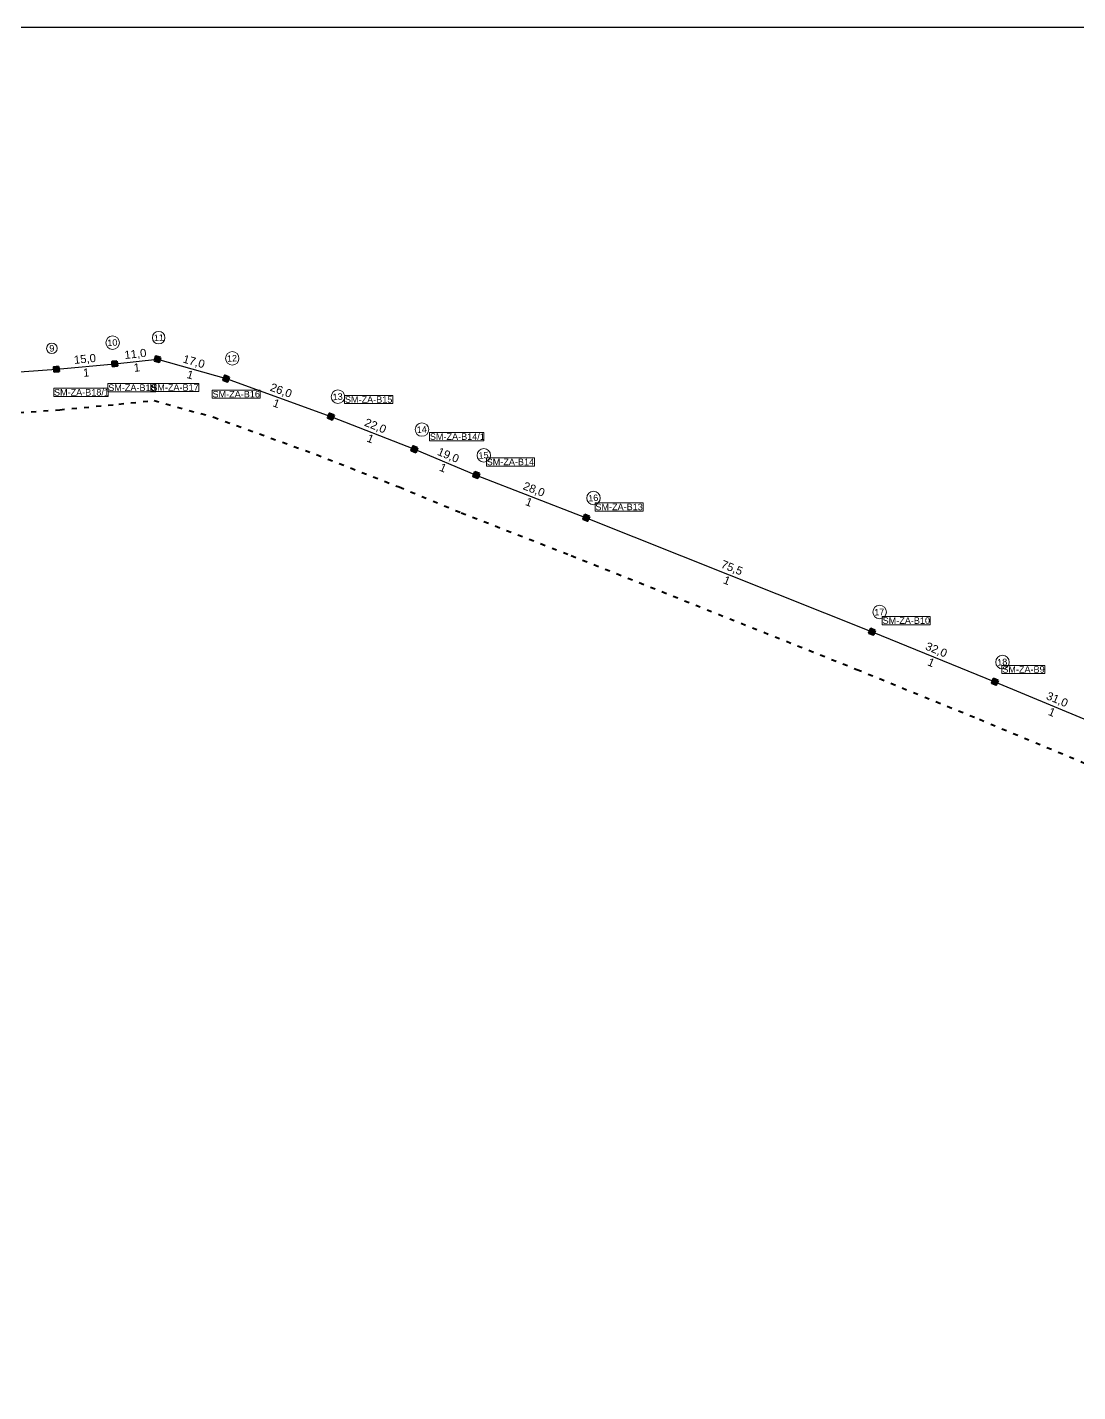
# Model space of a CAD drawing. Header units: metres. Extents: x 7507029 to 7511888, y 5795317 to 5797228.
# Drawn here: x 7507260.9 to 7507519.5, y 5795653.2 to 5795988.9 of the extents above; entities that cross this region are included whole.
import ezdxf

# ---------------------------------------------------------------- set-up
doc = ezdxf.new("R2010")
doc.units = ezdxf.units.M
doc.linetypes.add('ACAD_ISO03W100', pattern=[30, 12, -18])
for name, color, linetype, lineweight in [('_liczba', 7, 'Continuous', 20), ('kanalizacja instniejaca', 7, 'Continuous', 40), ('l. porządkowa studni', 7, 'Continuous', 20), ('Nazwa studni', 7, 'Continuous', 20), ('wymiary', 7, 'Continuous', 20), ('Światłowód', 30, 'ACAD_ISO03W100', 40)]:
    doc.layers.add(name, color=color, linetype=linetype, lineweight=lineweight)
doc.styles.get("Standard").update_dxf_attribs({"font": 'arial.ttf'})
doc.dimstyles.new('długości', dxfattribs={"dimtxt": 2, "dimasz": 0.18, "dimexe": 0.18, "dimexo": 0.0625, "dimgap": 0.5, "dimtad": 1, "dimdec": 0, "dimzin": 0, "dimdsep": 46, "dimtxsty": 'Standard', "dimblk": 'NONE', "dimcen": 0.09, "dimse1": 1, "dimse2": 1, "dimsd1": 1, "dimsd2": 1, "dimclrt": 256, "dimadec": 0, "dimazin": 0, "dimtfac": 1, "dimtdec": 0, "dimtofl": 0, "dimtmove": 1, "dimatfit": 3, "dimfxl": 1, "dimtfill": 1, "dimtolj": 1, "dimtzin": 0, "dimarcsym": 0})
doc.dimstyles.new('liczba kanałów', dxfattribs={"dimtxt": 2, "dimasz": 0.18, "dimexe": 0.18, "dimexo": 0.0625, "dimgap": 0.5, "dimtad": 4, "dimdec": 0, "dimzin": 0, "dimdsep": 46, "dimtxsty": 'Standard', "dimblk": 'NONE', "dimcen": 0.09, "dimse1": 1, "dimse2": 1, "dimsd1": 1, "dimsd2": 1, "dimclrt": 7, "dimadec": 0, "dimazin": 0, "dimtfac": 1, "dimtdec": 0, "dimtofl": 0, "dimtmove": 1, "dimatfit": 3, "dimfxl": 1, "dimtfill": 1, "dimtolj": 1, "dimtzin": 0, "dimarcsym": 0})
picture_1 = doc.add_image_def('image1.jpg', size_in_pixel=(9042, 7042))

# ---------------------------------------------------------------- blocks, each defined once
blk = doc.blocks.new('studnia')
at = {"layer": 'kanalizacja instniejaca', "lineweight": 70}
blk.add_lwpolyline([(0.6, 0.6), (0.6, -0.6), (-0.6, -0.6), (-0.6, 0.6), (0.6, 0.6)], dxfattribs=at)
at = {"layer": 'kanalizacja instniejaca', "lineweight": 100}
for points in [[(-0.6, 0.6), (0.6, -0.6)], [(-0.6, -0.6), (0.6, 0.6)]]:
    blk.add_lwpolyline(points, dxfattribs=at)
blk = doc.blocks.new('*D11')
at = {"layer": 'Defpoints', "color": 0, "transparency": 16777216}
for p in [(7507242.91, 5795903.02), (7507268.05, 5795904.79), (7507268.05, 5795904.79)]:
    blk.add_point(p, dxfattribs=at)
at = {"layer": 'wymiary', "transparency": 16777216, "insert": (7507255.36, 5795905.6), "char_height": 2, "attachment_point": 5, "rotation": 4.0135, "bg_fill": 3, "box_fill_scale": 1.1, "bg_fill_color": 9, "bg_fill_true_color": 13158600, "bg_fill_transparency": 0}
blk.add_mtext('\\A1;26,0', dxfattribs=at)
blk = doc.blocks.new('_None')
blk = doc.blocks.new('*D12')
at = {"layer": 'Defpoints', "color": 0, "transparency": 16777216}
for p in [(7507282.41, 5795906.14), (7507282.41, 5795906.14), (7507268.05, 5795904.79)]:
    blk.add_point(p, dxfattribs=at)
at = {"layer": 'wymiary', "transparency": 16777216, "insert": (7507275.07, 5795907.16), "char_height": 2, "attachment_point": 5, "rotation": 5.3825, "bg_fill": 3, "box_fill_scale": 1.1, "bg_fill_color": 9, "bg_fill_true_color": 13158600, "bg_fill_transparency": 0}
blk.add_mtext('\\A1;15,0', dxfattribs=at)
blk = doc.blocks.new('*D13')
at = {"layer": 'Defpoints', "color": 0, "transparency": 16777216}
for p in [(7507282.41, 5795906.14), (7507292.95, 5795907.27), (7507292.95, 5795907.27)]:
    blk.add_point(p, dxfattribs=at)
at = {"layer": 'wymiary', "transparency": 16777216, "insert": (7507287.5, 5795908.4), "char_height": 2, "attachment_point": 5, "rotation": 6.1108, "bg_fill": 3, "box_fill_scale": 1.1, "bg_fill_color": 9, "bg_fill_true_color": 13158600, "bg_fill_transparency": 0}
blk.add_mtext('\\A1;11,0', dxfattribs=at)
blk = doc.blocks.new('*D14')
at = {"layer": 'Defpoints', "color": 0, "transparency": 16777216}
for p in [(7507292.95, 5795907.27), (7507309.85, 5795902.49), (7507309.85, 5795902.49)]:
    blk.add_point(p, dxfattribs=at)
at = {"layer": 'wymiary', "transparency": 16777216, "insert": (7507301.86, 5795906.52), "char_height": 2, "attachment_point": 5, "rotation": 344.2097, "bg_fill": 3, "box_fill_scale": 1.1, "bg_fill_color": 9, "bg_fill_true_color": 13158600, "bg_fill_transparency": 0}
blk.add_mtext('\\A1;17,0', dxfattribs=at)
blk = doc.blocks.new('*D15')
at = {"layer": 'Defpoints', "color": 0, "transparency": 16777216}
for p in [(7507309.85, 5795902.49), (7507335.62, 5795893.14), (7507335.62, 5795893.14)]:
    blk.add_point(p, dxfattribs=at)
at = {"layer": 'wymiary', "transparency": 16777216, "insert": (7507323.31, 5795899.41), "char_height": 2, "attachment_point": 5, "rotation": 340.0513, "bg_fill": 3, "box_fill_scale": 1.1, "bg_fill_color": 9, "bg_fill_true_color": 13158600, "bg_fill_transparency": 0}
blk.add_mtext('\\A1;26,0', dxfattribs=at)
blk = doc.blocks.new('*D16')
at = {"layer": 'Defpoints', "color": 0, "transparency": 16777216}
for p in [(7507335.62, 5795893.14), (7507356.21, 5795885.09), (7507356.21, 5795885.09)]:
    blk.add_point(p, dxfattribs=at)
at = {"layer": 'wymiary', "transparency": 16777216, "insert": (7507346.54, 5795890.7), "char_height": 2, "attachment_point": 5, "rotation": 338.6528, "bg_fill": 3, "box_fill_scale": 1.1, "bg_fill_color": 9, "bg_fill_true_color": 13158600, "bg_fill_transparency": 0}
blk.add_mtext('\\A1;22,0', dxfattribs=at)
blk = doc.blocks.new('*D17')
at = {"layer": 'Defpoints', "color": 0, "transparency": 16777216}
for p in [(7507356.21, 5795885.09), (7507371.44, 5795878.76), (7507371.44, 5795878.76)]:
    blk.add_point(p, dxfattribs=at)
at = {"layer": 'wymiary', "transparency": 16777216, "insert": (7507364.48, 5795883.49), "char_height": 2, "attachment_point": 5, "rotation": 337.427, "bg_fill": 3, "box_fill_scale": 1.1, "bg_fill_color": 9, "bg_fill_true_color": 13158600, "bg_fill_transparency": 0}
blk.add_mtext('\\A1;19,0', dxfattribs=at)
blk = doc.blocks.new('*D18')
at = {"layer": 'Defpoints', "color": 0, "transparency": 16777216}
for p in [(7507371.44, 5795878.76), (7507398.5, 5795868.24), (7507398.5, 5795868.24)]:
    blk.add_point(p, dxfattribs=at)
at = {"layer": 'wymiary', "transparency": 16777216, "insert": (7507385.59, 5795875.09), "char_height": 2, "attachment_point": 5, "rotation": 338.7638, "bg_fill": 3, "box_fill_scale": 1.1, "bg_fill_color": 9, "bg_fill_true_color": 13158600, "bg_fill_transparency": 0}
blk.add_mtext('\\A1;28,0', dxfattribs=at)
blk = doc.blocks.new('*D19')
at = {"layer": 'Defpoints', "color": 0, "transparency": 16777216}
for p in [(7507398.5, 5795868.24), (7507468.91, 5795840.18), (7507468.91, 5795840.18)]:
    blk.add_point(p, dxfattribs=at)
at = {"layer": 'wymiary', "transparency": 16777216, "insert": (7507434.33, 5795855.79), "char_height": 2, "attachment_point": 5, "rotation": 338.2749, "bg_fill": 3, "box_fill_scale": 1.1, "bg_fill_color": 9, "bg_fill_true_color": 13158600, "bg_fill_transparency": 0}
blk.add_mtext('\\A1;75,5', dxfattribs=at)
blk = doc.blocks.new('*D20')
at = {"layer": 'Defpoints', "color": 0, "transparency": 16777216}
for p in [(7507468.91, 5795840.18), (7507499.14, 5795827.89), (7507499.14, 5795827.89)]:
    blk.add_point(p, dxfattribs=at)
at = {"layer": 'wymiary', "transparency": 16777216, "insert": (7507484.67, 5795835.61), "char_height": 2, "attachment_point": 5, "rotation": 337.8662, "bg_fill": 3, "box_fill_scale": 1.1, "bg_fill_color": 9, "bg_fill_true_color": 13158600, "bg_fill_transparency": 0}
blk.add_mtext('\\A1;32,0', dxfattribs=at)
blk = doc.blocks.new('*D21')
at = {"layer": 'Defpoints', "color": 0, "transparency": 16777216}
for p in [(7507499.14, 5795827.89), (7507528.38, 5795815.72), (7507528.38, 5795815.72)]:
    blk.add_point(p, dxfattribs=at)
at = {"layer": 'wymiary', "transparency": 16777216, "insert": (7507514.42, 5795823.38), "char_height": 2, "attachment_point": 5, "rotation": 337.4018, "bg_fill": 3, "box_fill_scale": 1.1, "bg_fill_color": 9, "bg_fill_true_color": 13158600, "bg_fill_transparency": 0}
blk.add_mtext('\\A1;31,0', dxfattribs=at)
blk = doc.blocks.new('*D51')
at = {"layer": 'Defpoints', "color": 0, "transparency": 16777216}
for p in [(7507242.91, 5795903.02), (7507268.05, 5795904.79), (7507268.05, 5795904.79)]:
    blk.add_point(p, dxfattribs=at)
at = {"layer": '_liczba', "color": 7, "transparency": 16777216, "insert": (7507255.59, 5795902.41), "char_height": 2, "attachment_point": 5, "rotation": 4.0135, "bg_fill": 3, "box_fill_scale": 1.1, "bg_fill_color": 9, "bg_fill_true_color": 13158600, "bg_fill_transparency": 0}
blk.add_mtext('\\A1;1', dxfattribs=at)
blk = doc.blocks.new('*D52')
at = {"layer": 'Defpoints', "color": 0, "transparency": 16777216}
for p in [(7507282.41, 5795906.14), (7507282.41, 5795906.14), (7507268.05, 5795904.79)]:
    blk.add_point(p, dxfattribs=at)
at = {"layer": '_liczba', "color": 7, "transparency": 16777216, "insert": (7507275.37, 5795903.97), "char_height": 2, "attachment_point": 5, "rotation": 5.3825, "bg_fill": 3, "box_fill_scale": 1.1, "bg_fill_color": 9, "bg_fill_true_color": 13158600, "bg_fill_transparency": 0}
blk.add_mtext('\\A1;1', dxfattribs=at)
blk = doc.blocks.new('*D53')
at = {"layer": 'Defpoints', "color": 0, "transparency": 16777216}
for p in [(7507282.41, 5795906.14), (7507292.95, 5795907.27), (7507292.95, 5795907.27)]:
    blk.add_point(p, dxfattribs=at)
at = {"layer": '_liczba', "color": 7, "transparency": 16777216, "insert": (7507287.84, 5795905.21), "char_height": 2, "attachment_point": 5, "rotation": 6.1108, "bg_fill": 3, "box_fill_scale": 1.1, "bg_fill_color": 9, "bg_fill_true_color": 13158600, "bg_fill_transparency": 0}
blk.add_mtext('\\A1;1', dxfattribs=at)
blk = doc.blocks.new('*D54')
at = {"layer": 'Defpoints', "color": 0, "transparency": 16777216}
for p in [(7507292.95, 5795907.27), (7507309.85, 5795902.49), (7507309.85, 5795902.49)]:
    blk.add_point(p, dxfattribs=at)
at = {"layer": '_liczba', "color": 7, "transparency": 16777216, "insert": (7507300.99, 5795903.43), "char_height": 2, "attachment_point": 5, "rotation": 344.2097, "bg_fill": 3, "box_fill_scale": 1.1, "bg_fill_color": 9, "bg_fill_true_color": 13158600, "bg_fill_transparency": 0}
blk.add_mtext('\\A1;1', dxfattribs=at)
blk = doc.blocks.new('*D55')
at = {"layer": 'Defpoints', "color": 0, "transparency": 16777216}
for p in [(7507309.85, 5795902.49), (7507335.62, 5795893.14), (7507335.62, 5795893.14)]:
    blk.add_point(p, dxfattribs=at)
at = {"layer": '_liczba', "color": 7, "transparency": 16777216, "insert": (7507322.22, 5795896.4), "char_height": 2, "attachment_point": 5, "rotation": 340.0513, "bg_fill": 3, "box_fill_scale": 1.1, "bg_fill_color": 9, "bg_fill_true_color": 13158600, "bg_fill_transparency": 0}
blk.add_mtext('\\A1;1', dxfattribs=at)
blk = doc.blocks.new('*D56')
at = {"layer": 'Defpoints', "color": 0, "transparency": 16777216}
for p in [(7507335.62, 5795893.14), (7507356.21, 5795885.09), (7507356.21, 5795885.09)]:
    blk.add_point(p, dxfattribs=at)
at = {"layer": '_liczba', "color": 7, "transparency": 16777216, "insert": (7507345.37, 5795887.71), "char_height": 2, "attachment_point": 5, "rotation": 338.6528, "bg_fill": 3, "box_fill_scale": 1.1, "bg_fill_color": 9, "bg_fill_true_color": 13158600, "bg_fill_transparency": 0}
blk.add_mtext('\\A1;1', dxfattribs=at)
blk = doc.blocks.new('*D57')
at = {"layer": 'Defpoints', "color": 0, "transparency": 16777216}
for p in [(7507356.21, 5795885.09), (7507371.44, 5795878.76), (7507371.44, 5795878.76)]:
    blk.add_point(p, dxfattribs=at)
at = {"layer": '_liczba', "color": 7, "transparency": 16777216, "insert": (7507363.25, 5795880.53), "char_height": 2, "attachment_point": 5, "rotation": 337.427, "bg_fill": 3, "box_fill_scale": 1.1, "bg_fill_color": 9, "bg_fill_true_color": 13158600, "bg_fill_transparency": 0}
blk.add_mtext('\\A1;1', dxfattribs=at)
blk = doc.blocks.new('*D58')
at = {"layer": 'Defpoints', "color": 0, "transparency": 16777216}
for p in [(7507371.44, 5795878.76), (7507398.5, 5795868.24), (7507398.5, 5795868.24)]:
    blk.add_point(p, dxfattribs=at)
at = {"layer": '_liczba', "color": 7, "transparency": 16777216, "insert": (7507384.42, 5795872.1), "char_height": 2, "attachment_point": 5, "rotation": 338.7638, "bg_fill": 3, "box_fill_scale": 1.1, "bg_fill_color": 9, "bg_fill_true_color": 13158600, "bg_fill_transparency": 0}
blk.add_mtext('\\A1;1', dxfattribs=at)
blk = doc.blocks.new('*D59')
at = {"layer": 'Defpoints', "color": 0, "transparency": 16777216}
for p in [(7507398.5, 5795868.24), (7507468.91, 5795840.18), (7507468.91, 5795840.18)]:
    blk.add_point(p, dxfattribs=at)
at = {"layer": '_liczba', "color": 7, "transparency": 16777216, "insert": (7507433.15, 5795852.82), "char_height": 2, "attachment_point": 5, "rotation": 338.2749, "bg_fill": 3, "box_fill_scale": 1.1, "bg_fill_color": 9, "bg_fill_true_color": 13158600, "bg_fill_transparency": 0}
blk.add_mtext('\\A1;1', dxfattribs=at)
blk = doc.blocks.new('*D60')
at = {"layer": 'Defpoints', "color": 0, "transparency": 16777216}
for p in [(7507468.91, 5795840.18), (7507499.14, 5795827.89), (7507499.14, 5795827.89)]:
    blk.add_point(p, dxfattribs=at)
at = {"layer": '_liczba', "color": 7, "transparency": 16777216, "insert": (7507483.46, 5795832.64), "char_height": 2, "attachment_point": 5, "rotation": 337.8662, "bg_fill": 3, "box_fill_scale": 1.1, "bg_fill_color": 9, "bg_fill_true_color": 13158600, "bg_fill_transparency": 0}
blk.add_mtext('\\A1;1', dxfattribs=at)
blk = doc.blocks.new('*D61')
at = {"layer": 'Defpoints', "color": 0, "transparency": 16777216}
for p in [(7507499.14, 5795827.89), (7507528.38, 5795815.72), (7507528.38, 5795815.72)]:
    blk.add_point(p, dxfattribs=at)
at = {"layer": '_liczba', "color": 7, "transparency": 16777216, "insert": (7507513.18, 5795820.42), "char_height": 2, "attachment_point": 5, "rotation": 337.4018, "bg_fill": 3, "box_fill_scale": 1.1, "bg_fill_color": 9, "bg_fill_true_color": 13158600, "bg_fill_transparency": 0}
blk.add_mtext('\\A1;1', dxfattribs=at)

msp = doc.modelspace()

# ---------------------------------------------------------------- linework, layer by layer
msp.add_lwpolyline([(7507130.34, 5795894.47), (7507145.05, 5795895.66), (7507169.79, 5795897.3), (7507194.08, 5795898.8), (7507206.89, 5795900.98), (7507211.04, 5795898.91), (7507236.43, 5795897.54), (7507242.91, 5795903.02), (7507268.05, 5795904.79), (7507282.41, 5795906.14), (7507292.95, 5795907.27), (7507309.85, 5795902.49), (7507335.62, 5795893.14), (7507356.21, 5795885.09), (7507371.44, 5795878.76), (7507398.5, 5795868.24), (7507468.91, 5795840.18), (7507499.14, 5795827.89), (7507528.38, 5795815.72)])
at = {"layer": '_liczba'}
for points in [[(7507339.01, 5795898.33), (7507339.01, 5795896.32), (7507350.85, 5795896.32), (7507350.85, 5795898.33)], [(7507373.92, 5795882.97), (7507373.92, 5795880.96), (7507385.74, 5795880.96), (7507385.74, 5795882.97)], [(7507471.41, 5795843.94), (7507471.41, 5795841.93), (7507483.23, 5795841.93), (7507483.23, 5795843.94)], [(7507500.88, 5795831.92), (7507500.88, 5795829.91), (7507511.47, 5795829.91), (7507511.47, 5795831.92)]]:
    msp.add_lwpolyline(points, close=True, dxfattribs=at)
at = {"layer": 'Światłowód', "ltscale": 0.1}
msp.add_lwpolyline([(7507130.34, 5795894.47), (7507130.89, 5795884.48), (7507145.79, 5795885.68), (7507170.43, 5795887.32), (7507195.23, 5795888.85), (7507205.34, 5795890.57), (7507208.43, 5795889.03), (7507239.85, 5795887.35), (7507246.87, 5795893.28), (7507268.87, 5795894.82), (7507283.41, 5795896.19), (7507292.09, 5795897.12), (7507306.78, 5795892.97), (7507332.09, 5795883.78), (7507352.47, 5795875.81), (7507367.71, 5795869.48), (7507394.83, 5795858.94), (7507465.18, 5795830.91), (7507495.34, 5795818.64), (7507524.66, 5795806.44)], dxfattribs=at)

# ---------------------------------------------------------------- block references
for p, rotation in [((7507268.05, 5795904.79), 5.382496791675963), ((7507282.41, 5795906.14), 6.110754023710512), ((7507292.95, 5795907.27), 344.2097327549977), ((7507309.85, 5795902.49), 340.0512712924701), ((7507335.62, 5795893.14), 338.6527517496373), ((7507356.21, 5795885.09), 337.4269782467451), ((7507371.44, 5795878.76), 338.7638124850424), ((7507398.5, 5795868.24), 338.2749334138845), ((7507468.91, 5795840.18), 337.8662016630787), ((7507499.14, 5795827.89), 337.4017625680104)]:
    msp.add_blockref('studnia', p, dxfattribs=dict(rotation=rotation))

# ---------------------------------------------------------------- texts
at = {"layer": 'l. porządkowa studni'}
for s, p in [('SM-ZA-B15', (7507339.09, 5795896.53)), ('SM-ZA-B14', (7507373.99, 5795881.17)), ('SM-ZA-B13', (7507400.76, 5795870.1)), ('SM-ZA-B10', (7507471.49, 5795842.13)), ('SM-ZA-B9', (7507500.96, 5795830.12))]:
    msp.add_text(s, height=1.6, dxfattribs=at).set_placement(p)

# ---------------------------------------------------------------- pictures from other files: only their frames are drawn
image = msp.add_image(picture_1, insert=(7507120.61, 5795317.42), size_in_units=(862.23, 671.51))
image.dxf.flags = 7

# ---------------------------------------------------------------- next in the draw order: dimensions: what is measured, and where the dimension line sits
at = {"layer": 'wymiary'}
dim = msp.add_aligned_dim(p1=(7507242.91, 5795903.02), p2=(7507268.05, 5795904.79), distance=0, text='26,0', dimstyle='długości', dxfattribs=at)
dim.commit()
dim.dimension.update_dxf_attribs({"geometry": '*D11', "text_midpoint": (7507255.36, 5795905.6)})

# ---------------------------------------------------------------- next in the draw order: dimensions: what is measured, and where the dimension line sits
dim = msp.add_aligned_dim(p1=(7507268.05, 5795904.79), p2=(7507282.41, 5795906.14), distance=0, text='15,0', dimstyle='długości', dxfattribs=at)
dim.commit()
dim.dimension.update_dxf_attribs({"geometry": '*D12', "text_midpoint": (7507275.07, 5795907.16)})

# ---------------------------------------------------------------- next in the draw order: linework, layer by layer
at = {"layer": '_liczba'}
msp.add_circle((7507266.92, 5795909.93), 1.29, dxfattribs=at)

# ---------------------------------------------------------------- next in the draw order: texts
at = {"layer": 'Nazwa studni'}
msp.add_text('9', height=1.6, rotation=3.6374, dxfattribs=at).set_placement((7507266.35, 5795909.1))

# ---------------------------------------------------------------- next in the draw order: dimensions: what is measured, and where the dimension line sits
at = {"layer": '_liczba'}
dim = msp.add_aligned_dim(p1=(7507242.91, 5795903.02), p2=(7507268.05, 5795904.79), distance=0, text='1', dimstyle='liczba kanałów', dxfattribs=at)
dim.commit()
dim.dimension.update_dxf_attribs({"geometry": '*D51', "text_midpoint": (7507255.59, 5795902.41)})
at = {"layer": 'wymiary'}
dim = msp.add_aligned_dim(p1=(7507282.41, 5795906.14), p2=(7507292.95, 5795907.27), distance=0, text='11,0', dimstyle='długości', dxfattribs=at)
dim.commit()
dim.dimension.update_dxf_attribs({"geometry": '*D13', "text_midpoint": (7507287.5, 5795908.4)})

# ---------------------------------------------------------------- next in the draw order: linework, layer by layer
at = {"layer": '_liczba'}
msp.add_lwpolyline([(7507267.37, 5795900.11), (7507267.37, 5795898.1), (7507280.75, 5795898.1), (7507280.75, 5795900.11)], close=True, dxfattribs=at)
for centre, radius in [((7507281.88, 5795911.32), 1.66), ((7507293.2, 5795912.55), 1.54)]:
    msp.add_circle(centre, radius, dxfattribs=at)

# ---------------------------------------------------------------- next in the draw order: texts
at = {"layer": 'l. porządkowa studni'}
msp.add_text('SM-ZA-B18/1', height=1.6, dxfattribs=at).set_placement((7507267.44, 5795898.3))
at = {"layer": 'Nazwa studni'}
for s, p in [('10', (7507280.62, 5795910.45)), ('11', (7507292.09, 5795911.68))]:
    msp.add_text(s, height=1.6, rotation=3.6374, dxfattribs=at).set_placement(p)

# ---------------------------------------------------------------- next in the draw order: dimensions: what is measured, and where the dimension line sits
at = {"layer": '_liczba'}
dim = msp.add_aligned_dim(p1=(7507268.05, 5795904.79), p2=(7507282.41, 5795906.14), distance=0, text='1', dimstyle='liczba kanałów', dxfattribs=at)
dim.commit()
dim.dimension.update_dxf_attribs({"geometry": '*D52', "text_midpoint": (7507275.37, 5795903.97)})
at = {"layer": 'wymiary'}
dim = msp.add_aligned_dim(p1=(7507292.95, 5795907.27), p2=(7507309.85, 5795902.49), distance=0, text='17,0', dimstyle='długości', dxfattribs=at)
dim.commit()
dim.dimension.update_dxf_attribs({"geometry": '*D14', "text_midpoint": (7507301.86, 5795906.52)})

# ---------------------------------------------------------------- next in the draw order: dimensions: what is measured, and where the dimension line sits
at = {"layer": '_liczba'}
dim = msp.add_aligned_dim(p1=(7507282.41, 5795906.14), p2=(7507292.95, 5795907.27), distance=0, text='1', dimstyle='liczba kanałów', dxfattribs=at)
dim.commit()
dim.dimension.update_dxf_attribs({"geometry": '*D53', "text_midpoint": (7507287.84, 5795905.21)})
at = {"layer": 'wymiary'}
dim = msp.add_aligned_dim(p1=(7507309.85, 5795902.49), p2=(7507335.62, 5795893.14), distance=0, text='26,0', dimstyle='długości', dxfattribs=at)
dim.commit()
dim.dimension.update_dxf_attribs({"geometry": '*D15', "text_midpoint": (7507323.31, 5795899.41)})

# ---------------------------------------------------------------- next in the draw order: dimensions: what is measured, and where the dimension line sits
at = {"layer": '_liczba'}
dim = msp.add_aligned_dim(p1=(7507292.95, 5795907.27), p2=(7507309.85, 5795902.49), distance=0, text='1', dimstyle='liczba kanałów', dxfattribs=at)
dim.commit()
dim.dimension.update_dxf_attribs({"geometry": '*D54', "text_midpoint": (7507300.99, 5795903.43)})
at = {"layer": 'wymiary'}
dim = msp.add_aligned_dim(p1=(7507335.62, 5795893.14), p2=(7507356.21, 5795885.09), distance=0, text='22,0', dimstyle='długości', dxfattribs=at)
dim.commit()
dim.dimension.update_dxf_attribs({"geometry": '*D16', "text_midpoint": (7507346.54, 5795890.7)})

# ---------------------------------------------------------------- next in the draw order: linework, layer by layer
at = {"layer": '_liczba'}
for points in [[(7507280.72, 5795901.25), (7507280.72, 5795899.25), (7507292.55, 5795899.25), (7507292.55, 5795901.25)], [(7507291.33, 5795901.31), (7507291.33, 5795899.3), (7507303.15, 5795899.3), (7507303.15, 5795901.31)]]:
    msp.add_lwpolyline(points, close=True, dxfattribs=at)
msp.add_circle((7507311.35, 5795907.47), 1.65, dxfattribs=at)

# ---------------------------------------------------------------- next in the draw order: texts
at = {"layer": 'l. porządkowa studni'}
for s, p in [('SM-ZA-B18', (7507280.8, 5795899.45)), ('SM-ZA-B17', (7507291.4, 5795899.51))]:
    msp.add_text(s, height=1.6, dxfattribs=at).set_placement(p)
at = {"layer": 'Nazwa studni'}
msp.add_text('12', height=1.6, rotation=3.6374, dxfattribs=at).set_placement((7507310.09, 5795906.59))

# ---------------------------------------------------------------- next in the draw order: dimensions: what is measured, and where the dimension line sits
at = {"layer": '_liczba'}
dim = msp.add_aligned_dim(p1=(7507309.85, 5795902.49), p2=(7507335.62, 5795893.14), distance=0, text='1', dimstyle='liczba kanałów', dxfattribs=at)
dim.commit()
dim.dimension.update_dxf_attribs({"geometry": '*D55', "text_midpoint": (7507322.22, 5795896.4)})
at = {"layer": 'wymiary'}
dim = msp.add_aligned_dim(p1=(7507356.21, 5795885.09), p2=(7507371.44, 5795878.76), distance=0, text='19,0', dimstyle='długości', dxfattribs=at)
dim.commit()
dim.dimension.update_dxf_attribs({"geometry": '*D17', "text_midpoint": (7507364.48, 5795883.49)})

# ---------------------------------------------------------------- next in the draw order: linework, layer by layer
at = {"layer": '_liczba'}
for points in [[(7507306.4, 5795899.65), (7507306.4, 5795897.64), (7507318.22, 5795897.64), (7507318.22, 5795899.65)], [(7507359.93, 5795889.22), (7507359.93, 5795887.21), (7507373.31, 5795887.21), (7507373.31, 5795889.22)]]:
    msp.add_lwpolyline(points, close=True, dxfattribs=at)
msp.add_circle((7507337.36, 5795898.02), 1.67, dxfattribs=at)

# ---------------------------------------------------------------- next in the draw order: texts
at = {"layer": 'l. porządkowa studni'}
for s, p in [('SM-ZA-B16', (7507306.48, 5795897.85)), ('SM-ZA-B14/1', (7507360.01, 5795887.41))]:
    msp.add_text(s, height=1.6, dxfattribs=at).set_placement(p)
at = {"layer": 'Nazwa studni'}
msp.add_text('13', height=1.6, rotation=3.6374, dxfattribs=at).set_placement((7507336.1, 5795897.15))

# ---------------------------------------------------------------- next in the draw order: dimensions: what is measured, and where the dimension line sits
at = {"layer": '_liczba'}
dim = msp.add_aligned_dim(p1=(7507335.62, 5795893.14), p2=(7507356.21, 5795885.09), distance=0, text='1', dimstyle='liczba kanałów', dxfattribs=at)
dim.commit()
dim.dimension.update_dxf_attribs({"geometry": '*D56', "text_midpoint": (7507345.37, 5795887.71)})
at = {"layer": 'wymiary'}
dim = msp.add_aligned_dim(p1=(7507371.44, 5795878.76), p2=(7507398.5, 5795868.24), distance=0, text='28,0', dimstyle='długości', dxfattribs=at)
dim.commit()
dim.dimension.update_dxf_attribs({"geometry": '*D18', "text_midpoint": (7507385.59, 5795875.09)})

# ---------------------------------------------------------------- next in the draw order: linework, layer by layer
at = {"layer": '_liczba'}
msp.add_circle((7507358.05, 5795889.94), 1.66, dxfattribs=at)

# ---------------------------------------------------------------- next in the draw order: texts
at = {"layer": 'Nazwa studni'}
msp.add_text('14', height=1.6, rotation=3.6374, dxfattribs=at).set_placement((7507356.8, 5795889.06))

# ---------------------------------------------------------------- next in the draw order: dimensions: what is measured, and where the dimension line sits
at = {"layer": '_liczba'}
dim = msp.add_aligned_dim(p1=(7507356.21, 5795885.09), p2=(7507371.44, 5795878.76), distance=0, text='1', dimstyle='liczba kanałów', dxfattribs=at)
dim.commit()
dim.dimension.update_dxf_attribs({"geometry": '*D57', "text_midpoint": (7507363.25, 5795880.53)})
at = {"layer": 'wymiary'}
dim = msp.add_aligned_dim(p1=(7507398.5, 5795868.24), p2=(7507468.91, 5795840.18), distance=0, text='75,5', dimstyle='długości', dxfattribs=at)
dim.commit()
dim.dimension.update_dxf_attribs({"geometry": '*D19', "text_midpoint": (7507434.33, 5795855.79)})

# ---------------------------------------------------------------- next in the draw order: linework, layer by layer
at = {"layer": '_liczba'}
msp.add_circle((7507373.29, 5795883.6), 1.67, dxfattribs=at)

# ---------------------------------------------------------------- next in the draw order: texts
at = {"layer": 'Nazwa studni'}
msp.add_text('15', height=1.6, rotation=3.6374, dxfattribs=at).set_placement((7507372.02, 5795882.73))

# ---------------------------------------------------------------- next in the draw order: dimensions: what is measured, and where the dimension line sits
at = {"layer": '_liczba'}
dim = msp.add_aligned_dim(p1=(7507371.44, 5795878.76), p2=(7507398.5, 5795868.24), distance=0, text='1', dimstyle='liczba kanałów', dxfattribs=at)
dim.commit()
dim.dimension.update_dxf_attribs({"geometry": '*D58', "text_midpoint": (7507384.42, 5795872.1)})
at = {"layer": 'wymiary'}
dim = msp.add_aligned_dim(p1=(7507468.91, 5795840.18), p2=(7507499.14, 5795827.89), distance=0, text='32,0', dimstyle='długości', dxfattribs=at)
dim.commit()
dim.dimension.update_dxf_attribs({"geometry": '*D20', "text_midpoint": (7507484.67, 5795835.61)})

# ---------------------------------------------------------------- next in the draw order: linework, layer by layer
at = {"layer": '_liczba'}
msp.add_circle((7507400.3, 5795873.1), 1.67, dxfattribs=at)

# ---------------------------------------------------------------- next in the draw order: texts
at = {"layer": 'Nazwa studni'}
msp.add_text('16', height=1.6, rotation=3.6374, dxfattribs=at).set_placement((7507399.04, 5795872.23))

# ---------------------------------------------------------------- next in the draw order: dimensions: what is measured, and where the dimension line sits
at = {"layer": '_liczba'}
dim = msp.add_aligned_dim(p1=(7507398.5, 5795868.24), p2=(7507468.91, 5795840.18), distance=0, text='1', dimstyle='liczba kanałów', dxfattribs=at)
dim.commit()
dim.dimension.update_dxf_attribs({"geometry": '*D59', "text_midpoint": (7507433.15, 5795852.82)})
at = {"layer": 'wymiary'}
dim = msp.add_aligned_dim(p1=(7507499.14, 5795827.89), p2=(7507528.38, 5795815.72), distance=0, text='31,0', dimstyle='długości', dxfattribs=at)
dim.commit()
dim.dimension.update_dxf_attribs({"geometry": '*D21', "text_midpoint": (7507514.42, 5795823.38)})

# ---------------------------------------------------------------- next in the draw order: linework, layer by layer
at = {"layer": '_liczba'}
msp.add_lwpolyline([(7507400.69, 5795871.91), (7507400.69, 5795869.9), (7507412.51, 5795869.9), (7507412.51, 5795871.91)], close=True, dxfattribs=at)
msp.add_circle((7507470.75, 5795845.04), 1.66, dxfattribs=at)

# ---------------------------------------------------------------- next in the draw order: texts
at = {"layer": 'Nazwa studni'}
msp.add_text('17', height=1.6, rotation=3.6374, dxfattribs=at).set_placement((7507469.49, 5795844.16))

# ---------------------------------------------------------------- next in the draw order: dimensions: what is measured, and where the dimension line sits
at = {"layer": '_liczba'}
dim = msp.add_aligned_dim(p1=(7507468.91, 5795840.18), p2=(7507499.14, 5795827.89), distance=0, text='1', dimstyle='liczba kanałów', dxfattribs=at)
dim.commit()
dim.dimension.update_dxf_attribs({"geometry": '*D60', "text_midpoint": (7507483.46, 5795832.64)})

# ---------------------------------------------------------------- next in the draw order: linework, layer by layer
msp.add_circle((7507501.02, 5795832.72), 1.67, dxfattribs=at)

# ---------------------------------------------------------------- next in the draw order: texts
at = {"layer": 'Nazwa studni'}
msp.add_text('18', height=1.6, rotation=3.6374, dxfattribs=at).set_placement((7507499.76, 5795831.85))

# ---------------------------------------------------------------- next in the draw order: dimensions: what is measured, and where the dimension line sits
at = {"layer": '_liczba'}
dim = msp.add_aligned_dim(p1=(7507499.14, 5795827.89), p2=(7507528.38, 5795815.72), distance=0, text='1', dimstyle='liczba kanałów', dxfattribs=at)
dim.commit()
dim.dimension.update_dxf_attribs({"geometry": '*D61', "text_midpoint": (7507513.18, 5795820.42)})

doc.saveas('drawing.dxf')
